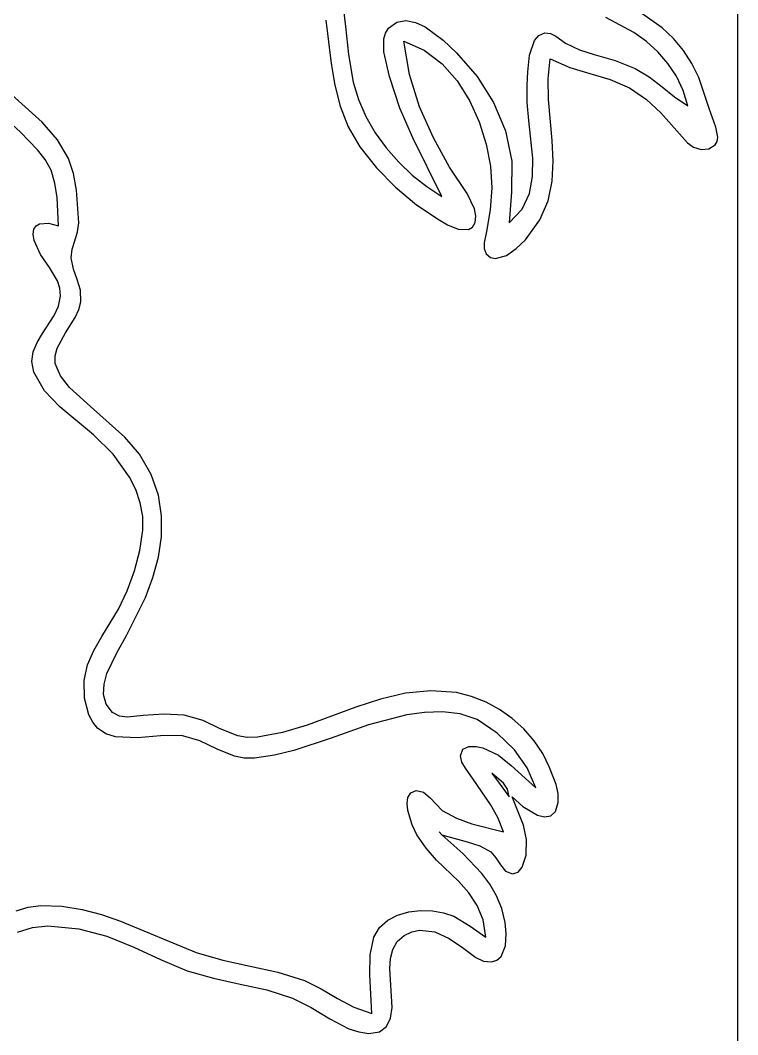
# Model space of a CAD drawing. Extents: x 0 to 276, y 0 to 299.
# Drawn here: x 211.1 to 276, y 59.2 to 150.9 of the extents above; entities that cross this region are included whole.
import ezdxf

# ---------------------------------------------------------------- set-up
doc = ezdxf.new("R2010")
doc.units = 0

msp = doc.modelspace()

# ---------------------------------------------------------------- linework, layer by layer
at = {"layer": 'Layer 1'}
for p, q in [((275.960069, 0.000793), (275.960069, 298.715)), ((240.208771, 152.828556), (240.521028, 150.30001)), ((269.141228, 150.187418), (266.699664, 151.905037)), ((238.737503, 150.87454), (239.231748, 146.937392)), ((244.40643, 150.147941), (245.144319, 150.694047)), ((245.144319, 150.694047), (245.965853, 150.839098)), ((245.965853, 150.839098), (246.833678, 150.665509)), ((246.833678, 150.665509), (247.710443, 150.255693)), ((266.579113, 149.763969), (264.053834, 151.111288)), ((240.521028, 150.30001), (240.779112, 147.763428)), ((243.978739, 149.181126), (244.12502, 149.700207)), ((244.12502, 149.700207), (244.40643, 150.147941)), ((247.710443, 150.255693), (249.341378, 149.057033)), ((257.596855, 149.043411), (257.988354, 149.490052)), ((257.988354, 149.490052), (258.521403, 149.709263)), ((258.521403, 149.709263), (259.038382, 149.655139)), ((259.038382, 149.655139), (259.517757, 149.413194)), ((267.715931, 148.933373), (266.579113, 149.763969)), ((270.163309, 149.197945), (269.141228, 150.187418)), ((243.989447, 148.015898), (243.978739, 149.181126)), ((246.292956, 145.963189), (245.797607, 148.961022)), ((245.797607, 148.961022), (247.640397, 148.150299)), ((249.341378, 149.057033), (250.559836, 147.902425)), ((257.146597, 147.711033), (257.596855, 149.043411)), ((259.517757, 149.413194), (260.394651, 148.788514)), ((260.394651, 148.788514), (261.659656, 148.184372)), ((268.746214, 147.99579), (267.715931, 148.933373)), ((271.055692, 148.119086), (270.163309, 149.197945)), ((240.779112, 147.763428), (241.20815, 145.25686)), ((244.509088, 145.786026), (243.989447, 148.015898)), ((247.640397, 148.150299), (249.246368, 146.936309)), ((250.559836, 147.902425), (252.403153, 145.78825)), ((256.986801, 146.198523), (257.146597, 147.711033)), ((261.659656, 148.184372), (262.995502, 147.751084)), ((262.995502, 147.751084), (264.875166, 147.213319)), ((269.652968, 146.949452), (268.746214, 147.99579)), ((271.820456, 146.949131), (271.055692, 148.119086)), ((239.231748, 146.937392), (239.546155, 144.993758)), ((249.246368, 146.936309), (250.612409, 145.400267)), ((258.836269, 145.556296), (259.026757, 147.373524)), ((259.026757, 147.373524), (260.776676, 146.597295)), ((264.875166, 147.213319), (266.699664, 146.511248)), ((270.419205, 145.792587), (269.652968, 146.949452)), ((272.459677, 145.686373), (271.820456, 146.949131)), ((245.419787, 142.912845), (244.509088, 145.786026)), ((247.215441, 143.042896), (246.292956, 145.963189)), ((252.403153, 145.78825), (253.902578, 143.436595)), ((256.933641, 144.992277), (256.986801, 146.198523)), ((260.776676, 146.597295), (262.600612, 146.044854)), ((262.600612, 146.044854), (264.423556, 145.501641)), ((266.699664, 146.511248), (267.96619, 145.749113)), ((267.96619, 145.749113), (269.120598, 144.858166)), ((271.027932, 144.523425), (270.419205, 145.792587)), ((239.546155, 144.993758), (240.022112, 143.086018)), ((241.20815, 145.25686), (241.6892, 143.686873)), ((250.612409, 145.400267), (251.735412, 143.623391)), ((256.941748, 143.437396), (256.933641, 144.992277)), ((258.865671, 143.70852), (258.836269, 145.556296)), ((264.423556, 145.501641), (266.170498, 144.753094)), ((269.120598, 144.858166), (270.255163, 143.950998)), ((273.369801, 142.875613), (272.459677, 145.686373)), ((213.109403, 141.639382), (210.078902, 144.383736)), ((266.170498, 144.753094), (267.715373, 143.704771)), ((270.255163, 143.950998), (271.462158, 143.140196)), ((271.462158, 143.140196), (271.027932, 144.523425)), ((240.022112, 143.086018), (240.747138, 141.228627)), ((241.6892, 143.686873), (242.36301, 142.162268)), ((248.460883, 140.237398), (247.215441, 143.042896)), ((251.735412, 143.623391), (252.612265, 141.686896)), ((253.902578, 143.436595), (254.976157, 140.870529)), ((257.100196, 141.788747), (256.941748, 143.437396)), ((259.186466, 139.981406), (258.865671, 143.70852)), ((267.715373, 143.704771), (269.014435, 142.483336)), ((211.136969, 140.758949), (209.199325, 142.531415)), ((242.36301, 142.162268), (243.207854, 140.700376)), ((246.595821, 140.235075), (245.419787, 142.912845)), ((269.014435, 142.483336), (271.4357, 139.784754)), ((273.96809, 141.20196), (273.369801, 142.875613)), ((214.481344, 140.060917), (213.109403, 141.639382)), ((240.747138, 141.228627), (241.808754, 139.436034)), ((252.612265, 141.686896), (253.23986, 139.672001)), ((257.447726, 138.397943), (257.100196, 141.788747)), ((274.149288, 140.304499), (273.96809, 141.20196)), ((212.6992, 139.161198), (211.136969, 140.758949)), ((243.207854, 140.700376), (244.202006, 139.318526)), ((254.976157, 140.870529), (255.541934, 138.113119)), ((274.105895, 139.915738), (274.149288, 140.304499)), ((215.495181, 138.377702), (214.481344, 140.060917)), ((241.808754, 139.436034), (243.331801, 137.524372)), ((249.237186, 134.938123), (246.595821, 140.235075)), ((249.925102, 137.583953), (248.460883, 140.237398)), ((253.23986, 139.672001), (253.615085, 137.65992)), ((259.279018, 138.132105), (259.186466, 139.981406)), ((271.4357, 139.784754), (271.977764, 139.398306)), ((271.977764, 139.398306), (272.660719, 139.193478)), ((273.35558, 139.236993), (273.933363, 139.595578)), ((273.933363, 139.595578), (274.105895, 139.915738)), ((213.390671, 138.279178), (212.6992, 139.161198)), ((244.202006, 139.318526), (245.323741, 138.034046)), ((272.660719, 139.193478), (273.35558, 139.236993)), ((213.920912, 137.309051), (213.390671, 138.279178)), ((215.953877, 137.006906), (215.495181, 138.377702)), ((243.331801, 137.524372), (245.050755, 135.762431)), ((245.323741, 138.034046), (246.551334, 136.864267)), ((251.527879, 135.192123), (249.925102, 137.583953)), ((253.615085, 137.65992), (253.734832, 135.731872)), ((255.541934, 138.113119), (255.532674, 135.329441)), ((257.426613, 136.749685), (257.447726, 138.397943)), ((259.193779, 136.312334), (259.279018, 138.132105)), ((214.268218, 136.132165), (213.920912, 137.309051)), ((216.223511, 135.521065), (215.953877, 137.006906)), ((246.551334, 136.864267), (247.863057, 135.826516)), ((257.135452, 135.195455), (257.426613, 136.749685)), ((214.449681, 134.842245), (214.268218, 136.132165)), ((245.050755, 135.762431), (246.939671, 134.18464)), ((247.863057, 135.826516), (249.237186, 134.938123)), ((253.734832, 135.731872), (253.587823, 133.737677)), ((258.83133, 134.537112), (259.193779, 136.312334)), ((214.576813, 132.292293), (214.449681, 134.842245)), ((216.417252, 132.556876), (216.223511, 135.521065)), ((252.184682, 133.813844), (251.527879, 135.192123)), ((255.532674, 135.329441), (255.322595, 132.556876)), ((256.469145, 133.782202), (257.135452, 135.195455)), ((246.939671, 134.18464), (248.972603, 132.825428)), ((258.09225, 132.821459), (258.83133, 134.537112)), ((252.310575, 133.171746), (252.184682, 133.813844)), ((252.238086, 132.596299), (252.310575, 133.171746)), ((253.587823, 133.737677), (253.258054, 131.763127)), ((255.322595, 132.556876), (256.469145, 133.782202)), ((212.359946, 131.97462), (212.558928, 132.277209)), ((212.558928, 132.277209), (212.860397, 132.463147)), ((212.860397, 132.463147), (213.667929, 132.535453)), ((213.667929, 132.535453), (214.576813, 132.292293)), ((216.311787, 131.731315), (216.417252, 132.556876)), ((248.972603, 132.825428), (249.746446, 132.383847)), ((249.746446, 132.383847), (250.710219, 131.982202)), ((251.621554, 131.944887), (251.981819, 132.164228)), ((251.981819, 132.164228), (252.238086, 132.596299)), ((256.771286, 131.026363), (258.09225, 132.821459)), ((212.289167, 131.542786), (212.359946, 131.97462)), ((212.372307, 130.969113), (212.289167, 131.542786)), ((216.055336, 130.942688), (216.311787, 131.731315)), ((250.710219, 131.982202), (251.621554, 131.944887)), ((253.258054, 131.763127), (253.060278, 130.750866)), ((212.953195, 129.703146), (212.372307, 130.969113)), ((215.720605, 129.38188), (215.805681, 130.167406)), ((215.805681, 130.167406), (216.055336, 130.942688)), ((253.060278, 130.750866), (253.05788, 130.231129)), ((253.05788, 130.231129), (253.223658, 129.764996)), ((255.058012, 129.612861), (255.943733, 130.233676)), ((255.943733, 130.233676), (256.771286, 131.026363)), ((213.769603, 128.523672), (212.953195, 129.703146)), ((215.927166, 128.379462), (215.720605, 129.38188)), ((253.223658, 129.764996), (253.608205, 129.423924)), ((253.608205, 129.423924), (254.086463, 129.326979)), ((254.086463, 129.326979), (255.058012, 129.612861)), ((214.485255, 127.310216), (213.769603, 128.523672)), ((216.279107, 127.443247), (215.927166, 128.379462)), ((216.57484, 126.484163), (216.279107, 127.443247)), ((214.70021, 126.653095), (214.485255, 127.310216)), ((214.763873, 125.942301), (214.70021, 126.653095)), ((214.593053, 125.032389), (214.763873, 125.942301)), ((216.612779, 125.413135), (216.57484, 126.484163)), ((214.206293, 124.177131), (214.593053, 125.032389)), ((216.089678, 124.007368), (216.424038, 124.70861)), ((216.424038, 124.70861), (216.612779, 125.413135)), ((213.142674, 122.549851), (214.206293, 124.177131)), ((215.216806, 122.61388), (216.089678, 124.007368)), ((212.644674, 121.737465), (213.142674, 122.549851)), ((214.459574, 121.230958), (215.216806, 122.61388)), ((212.288455, 120.899006), (212.644674, 121.737465)), ((214.269763, 120.542925), (214.459574, 121.230958)), ((212.163447, 120.014293), (212.288455, 120.899006)), ((214.28339, 119.856892), (214.269763, 120.542925)), ((212.359078, 119.063143), (212.163447, 120.014293)), ((214.75322, 118.716581), (214.28339, 119.856892)), ((213.332996, 117.374835), (212.359078, 119.063143)), ((215.5689, 117.683277), (214.75322, 118.716581)), ((214.693395, 115.918276), (213.332996, 117.374835)), ((217.487226, 115.966464), (215.5689, 117.683277)), ((217.751809, 113.390748), (214.693395, 115.918276)), ((220.589296, 113.195949), (217.487226, 115.966464)), ((219.516185, 111.653074), (217.751809, 113.390748)), ((221.899119, 111.638994), (220.589296, 113.195949)), ((221.002178, 109.58029), (219.516185, 111.653074)), ((222.960919, 109.802738), (221.899119, 111.638994)), ((221.567708, 108.445284), (221.002178, 109.58029)), ((223.611497, 107.937554), (222.960919, 109.802738)), ((221.975955, 107.258963), (221.567708, 108.445284)), ((222.19769, 106.032148), (221.975955, 107.258963)), ((223.906634, 106.06425), (223.611497, 107.937554)), ((222.203683, 104.775661), (222.19769, 106.032148)), ((223.891508, 104.193483), (223.906634, 106.06425)), ((221.930162, 102.948724), (222.203683, 104.775661)), ((223.611297, 102.335908), (223.891508, 104.193483)), ((221.448034, 101.095841), (221.930162, 102.948724)), ((223.111181, 100.502183), (223.611297, 102.335908)), ((220.792273, 99.296933), (221.448034, 101.095841)), ((222.436338, 98.702964), (223.111181, 100.502183)), ((219.997854, 97.63192), (220.792273, 99.296933)), ((220.743184, 95.250673), (222.436338, 98.702964)), ((218.507425, 95.162435), (219.997854, 97.63192)), ((217.788392, 93.90125), (218.507425, 95.162435)), ((219.850233, 93.699084), (220.743184, 95.250673)), ((217.214441, 92.604843), (217.788392, 93.90125)), ((218.965319, 91.824191), (219.850233, 93.699084)), ((216.916508, 91.188712), (217.214441, 92.604843)), ((218.702082, 90.859158), (218.965319, 91.824191)), ((216.942549, 89.607978), (216.916508, 91.188712)), ((218.652301, 89.925684), (218.702082, 90.859158)), ((218.886459, 89.061228), (218.652301, 89.925684)), ((245.934508, 90.044444), (243.686041, 89.508006)), ((248.22154, 90.278074), (245.934508, 90.044444)), ((250.560101, 90.100829), (248.22154, 90.278074)), ((251.915345, 89.765013), (250.560101, 90.100829)), ((217.331085, 88.098184), (216.942549, 89.607978)), ((219.475038, 88.303253), (218.886459, 89.061228)), ((243.686041, 89.508006), (241.463175, 88.776823)), ((253.217159, 89.254061), (251.915345, 89.765013)), ((254.448752, 88.582864), (253.217159, 89.254061)), ((217.673327, 87.443498), (217.331085, 88.098184)), ((220.104923, 87.962466), (219.475038, 88.303253)), ((222.24972, 88.031261), (220.81148, 87.875653)), ((224.101503, 88.152672), (222.24972, 88.031261)), ((225.953882, 88.057984), (224.101503, 88.152672)), ((227.65148, 87.573268), (225.953882, 88.057984)), ((241.463175, 88.776823), (237.042394, 87.162482)), ((246.06219, 88.084707), (242.588443, 87.185253)), ((247.655864, 88.31112), (246.06219, 88.084707)), ((249.285009, 88.379949), (247.655864, 88.31112)), ((250.890243, 88.195323), (249.285009, 88.379949)), ((252.412182, 87.661374), (250.890243, 88.195323)), ((255.59333, 87.766314), (254.448752, 88.582864)), ((218.120638, 86.894877), (217.673327, 87.443498)), ((220.81148, 87.875653), (220.104923, 87.962466)), ((229.197868, 86.828599), (227.65148, 87.573268)), ((237.042394, 87.162482), (234.818552, 86.495454)), ((242.588443, 87.185253), (239.224208, 85.988317)), ((254.227254, 86.446277), (252.412182, 87.661374)), ((256.6341, 86.819305), (255.59333, 87.766314)), ((218.866956, 86.38044), (218.120638, 86.894877)), ((219.740944, 86.099979), (218.866956, 86.38044)), ((223.807651, 86.210492), (221.73074, 86.019504)), ((225.689299, 86.22998), (223.807651, 86.210492)), ((227.367772, 85.747315), (225.689299, 86.22998)), ((230.775907, 86.200611), (229.197868, 86.828599)), ((231.63394, 86.048071), (230.775907, 86.200611)), ((234.818552, 86.495454), (232.568457, 86.065939)), ((255.802813, 84.927967), (254.227254, 86.446277)), ((257.55427, 85.756728), (256.6341, 86.819305)), ((221.73074, 86.019504), (219.740944, 86.099979)), ((228.908679, 85.001124), (227.367772, 85.747315)), ((232.568457, 86.065939), (231.63394, 86.048071)), ((239.224208, 85.988317), (235.839385, 84.864256)), ((258.337047, 84.593475), (257.55427, 85.756728)), ((230.493539, 84.357725), (228.908679, 85.001124)), ((231.359177, 84.189045), (230.493539, 84.357725)), ((234.098597, 84.445292), (232.303874, 84.183431)), ((235.839385, 84.864256), (234.098597, 84.445292)), ((250.915171, 84.38716), (251.135098, 84.994357)), ((251.042179, 83.829824), (250.915171, 84.38716)), ((251.135098, 84.994357), (251.670291, 85.237298)), ((251.670291, 85.237298), (252.334469, 85.233432)), ((252.334469, 85.233432), (252.941348, 85.100211)), ((252.941348, 85.100211), (254.342712, 84.440862)), ((254.342712, 84.440862), (255.49206, 83.528455)), ((256.93083, 83.308389), (255.802813, 84.927967)), ((258.965638, 83.344438), (258.337047, 84.593475)), ((232.303874, 84.183431), (231.359177, 84.189045)), ((251.350014, 83.280673), (251.042179, 83.829824)), ((255.49206, 83.528455), (257.703842, 81.492357)), ((252.066637, 82.286106), (251.350014, 83.280673)), ((253.735097, 82.815272), (255.322595, 80.698608)), ((254.795347, 81.919659), (253.735097, 82.815272)), ((257.703842, 81.492357), (256.93083, 83.308389)), ((259.563001, 81.799637), (258.965638, 83.344438)), ((253.608229, 79.997529), (252.066637, 82.286106)), ((255.156999, 81.369185), (254.795347, 81.919659)), ((259.745422, 80.980864), (259.563001, 81.799637)), ((246.158635, 80.630354), (246.411969, 81.040175)), ((246.411969, 81.040175), (246.891129, 81.248676)), ((246.891129, 81.248676), (247.563153, 81.093329)), ((247.563153, 81.093329), (248.173165, 80.582754)), ((255.322595, 80.698608), (255.156999, 81.369185)), ((256.604963, 78.134369), (255.587178, 80.698608)), ((255.587178, 80.698608), (256.555378, 79.813896)), ((259.749598, 80.174469), (259.745422, 80.980864)), ((246.087769, 80.078414), (246.158635, 80.630354)), ((246.156018, 79.443559), (246.087769, 80.078414)), ((248.173165, 80.582754), (249.264703, 79.462212)), ((254.28648, 78.814173), (253.608229, 79.997529)), ((256.555378, 79.813896), (257.85472, 79.034282)), ((259.496451, 79.365735), (259.749598, 80.174469)), ((246.536434, 78.16191), (246.156018, 79.443559)), ((249.264703, 79.462212), (250.537955, 78.764614)), ((257.85472, 79.034282), (258.495974, 78.870146)), ((258.495974, 78.870146), (259.060896, 78.955796)), ((259.060896, 78.955796), (259.496451, 79.365735)), ((246.953041, 77.259029), (246.536434, 78.16191)), ((250.537955, 78.764614), (251.931534, 78.248834)), ((251.931534, 78.248834), (254.793429, 77.523612)), ((254.793429, 77.523612), (254.28648, 78.814173)), ((256.874614, 76.823315), (256.604963, 78.134369)), ((247.793774, 76.037918), (246.953041, 77.259029)), ((248.972603, 77.523612), (249.237186, 77.259029)), ((249.237186, 77.259029), (248.972603, 77.523612)), ((251.130786, 75.568666), (249.237186, 77.259029)), ((249.237186, 77.259029), (251.51637, 76.628726)), ((251.51637, 76.628726), (252.65874, 76.25764)), ((252.65874, 76.25764), (253.645139, 75.713071)), ((256.829395, 75.407213), (256.874614, 76.823315)), ((248.754636, 74.969539), (247.793774, 76.037918)), ((252.841898, 73.77209), (251.130786, 75.568666)), ((253.645139, 75.713071), (254.095013, 75.188167)), ((254.095013, 75.188167), (254.51145, 74.527904)), ((256.492019, 74.317131), (256.829395, 75.407213)), ((250.762705, 73.021831), (248.754636, 74.969539)), ((254.51145, 74.527904), (254.983548, 73.962742)), ((256.134332, 73.89326), (256.492019, 74.317131)), ((253.56849, 72.791881), (252.841898, 73.77209)), ((254.983548, 73.962742), (255.600407, 73.723142)), ((255.600407, 73.723142), (256.134332, 73.89326)), ((251.672892, 72.007932), (250.762705, 73.021831)), ((254.176822, 71.73461), (253.56849, 72.791881)), ((252.429165, 70.877622), (251.672892, 72.007932)), ((254.642683, 70.583442), (254.176822, 71.73461)), ((210.774073, 70.394349), (211.830474, 70.728725)), ((211.830474, 70.728725), (212.989315, 70.874641)), ((212.989315, 70.874641), (214.887812, 70.806787)), ((214.887812, 70.806787), (216.709005, 70.517739)), ((252.963015, 69.563614), (252.429165, 70.877622)), ((254.94186, 69.321539), (254.642683, 70.583442)), ((216.709005, 70.517739), (218.470741, 70.051916)), ((218.470741, 70.051916), (220.190867, 69.453731)), ((244.330159, 69.535719), (245.228911, 70.008465)), ((245.228911, 70.008465), (246.238568, 70.299504)), ((246.238568, 70.299504), (247.304593, 70.42145)), ((247.304593, 70.42145), (248.37245, 70.386916)), ((248.37245, 70.386916), (249.387604, 70.208514)), ((249.387604, 70.208514), (250.295518, 69.898859)), ((250.295518, 69.898859), (251.771263, 68.988925)), ((210.872651, 68.462173), (212.23935, 68.892948)), ((212.23935, 68.892948), (213.616939, 69.02428)), ((213.616939, 69.02428), (216.428894, 68.756919)), ((216.428894, 68.756919), (218.959829, 68.105462)), ((220.190867, 69.453731), (227.012214, 66.625703)), ((243.083515, 67.994655), (243.596848, 68.868654)), ((243.596848, 68.868654), (244.330159, 69.535719)), ((251.771263, 68.988925), (253.205931, 67.998624)), ((253.205931, 67.998624), (252.963015, 69.563614)), ((255.037093, 68.335281), (254.94186, 69.321539)), ((218.959829, 68.105462), (221.403054, 67.099273)), ((242.739185, 66.404941), (243.083515, 67.994655)), ((245.177183, 67.606397), (245.812159, 68.16584)), ((245.812159, 68.16584), (246.520426, 68.499347)), ((246.520426, 68.499347), (247.22082, 68.648109)), ((247.22082, 68.648109), (248.585948, 68.492204)), ((248.585948, 68.492204), (249.883459, 67.899736)), ((249.883459, 67.899736), (251.089267, 67.072319)), ((254.963754, 67.217906), (255.037093, 68.335281)), ((221.403054, 67.099273), (223.806593, 65.974767)), ((244.784634, 66.897235), (245.177183, 67.606397)), ((251.089267, 67.072319), (252.302645, 66.171678)), ((254.570832, 66.264539), (254.963754, 67.217906)), ((227.012214, 66.625703), (229.429481, 65.913049)), ((242.70655, 64.604289), (242.739185, 66.404941)), ((244.527344, 65.183362), (244.584645, 66.076757)), ((244.584645, 66.076757), (244.784634, 66.897235)), ((252.302645, 66.171678), (252.995604, 65.841512)), ((254.207336, 65.941585), (254.570832, 66.264539)), ((223.806593, 65.974767), (226.218465, 64.968355)), ((229.429481, 65.913049), (231.910869, 65.38375)), ((231.910869, 65.38375), (234.390322, 64.837982)), ((244.727633, 61.648632), (244.527344, 65.183362)), ((252.995604, 65.841512), (253.707316, 65.770306)), ((253.707316, 65.770306), (254.207336, 65.941585)), ((226.218465, 64.968355), (228.580327, 64.286186)), ((228.580327, 64.286186), (230.993957, 63.76986)), ((234.390322, 64.837982), (236.801785, 64.075916)), ((242.887194, 61.119466), (242.70655, 64.604289)), ((230.993957, 63.76986), (233.401087, 63.232798)), ((236.801785, 64.075916), (238.324985, 63.33291)), ((238.324985, 63.33291), (239.791011, 62.476446)), ((233.401087, 63.232798), (235.743453, 62.488418)), ((235.743453, 62.488418), (237.407974, 61.63802)), ((239.791011, 62.476446), (241.283776, 61.680605)), ((237.407974, 61.63802), (239.091718, 60.615998)), ((241.283776, 61.680605), (242.887194, 61.119466)), ((244.587843, 60.697874), (244.727633, 61.648632)), ((239.091718, 60.615998), (240.821053, 59.73313)), ((244.220494, 59.934167), (244.587843, 60.697874)), ((240.821053, 59.73313), (241.711057, 59.440996)), ((243.580393, 59.440584), (244.220494, 59.934167)), ((241.711057, 59.440996), (242.622346, 59.300193)), ((242.622346, 59.300193), (243.580393, 59.440584))]:
    msp.add_line(p, q, dxfattribs=at)

doc.saveas('drawing.dxf')
